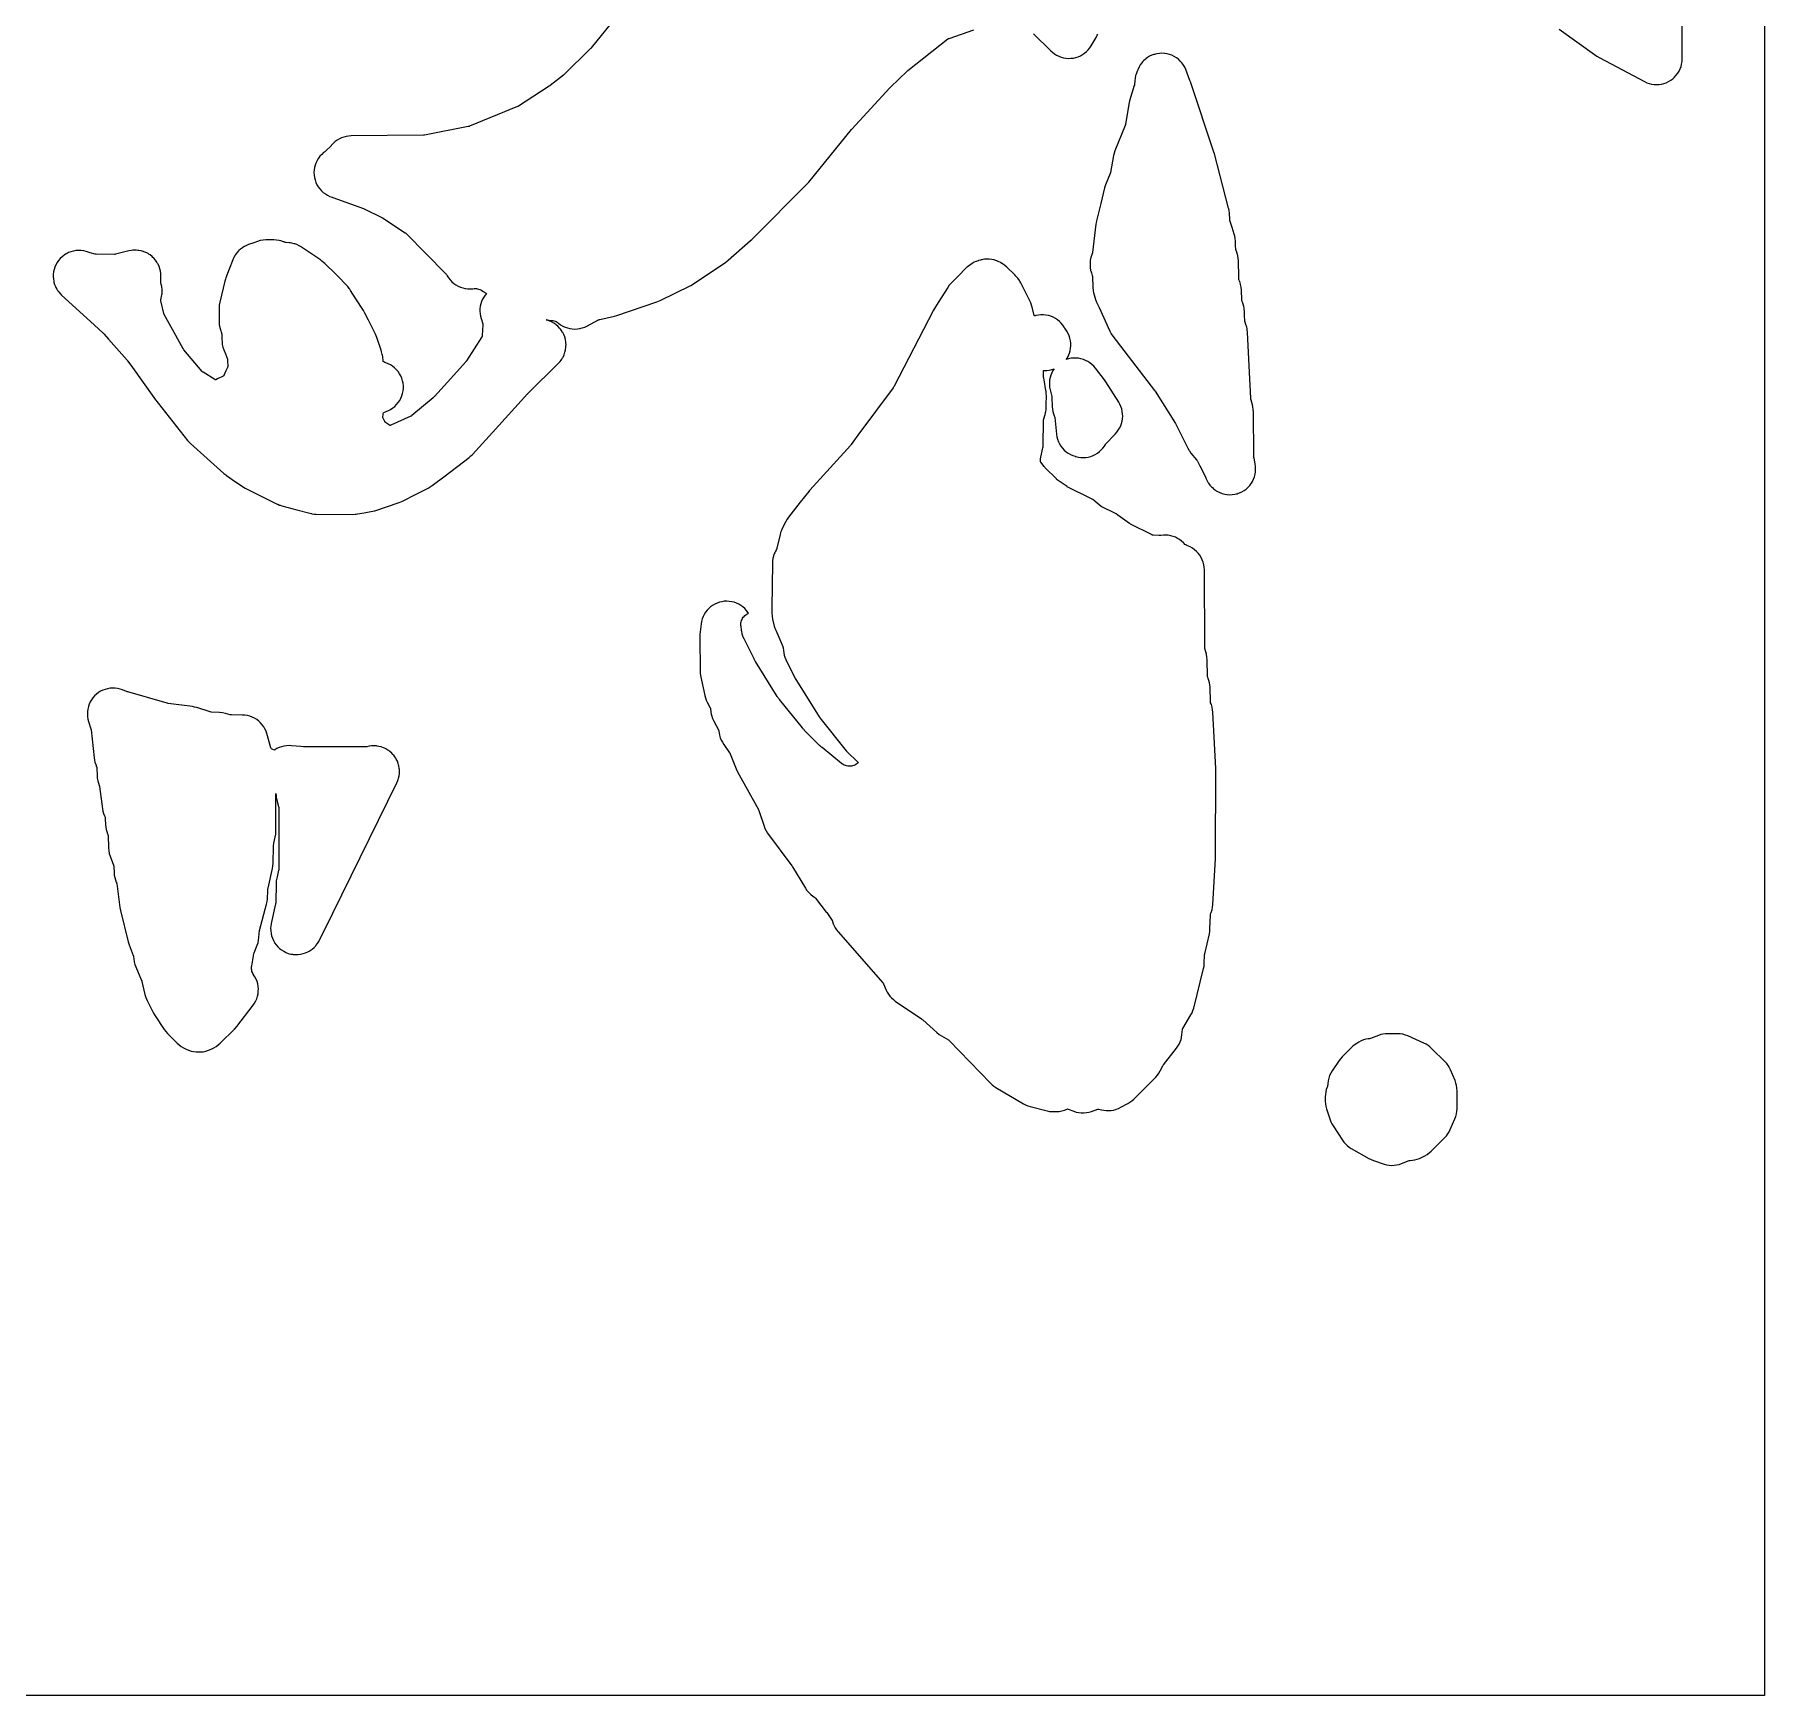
# Model space of a CAD drawing. Header units: millimetres. Extents: x 0 to 300, y 0 to 300.
# Drawn here: x 131.4 to 299.9, y 0 to 161.9 of the extents above; entities that cross this region are included whole.
import ezdxf

# ---------------------------------------------------------------- set-up
doc = ezdxf.new("R2010")
doc.units = ezdxf.units.MM
doc.layers.add('CUT', color=7, linetype='CONTINUOUS')

msp = doc.modelspace()

# ---------------------------------------------------------------- linework, layer by layer
at = {"layer": 'CUT'}
for points in [[(0.0614, 300), (299.8528, 300), (299.9113, 299.9971), (299.9141, 299.9386), (299.9141, 0.0614), (299.9113, 0.0029), (299.8528, 0), (299.8528, 0), (0.0614, 0), (0.0501, 0.0006), (0.0029, 0.0029), (0.0006, 0.0501), (0, 0.0614), (0, 299.9386), (0.0006, 299.9499), (0.0029, 299.9971), (0.0501, 299.9994)], [(234.377, 138.5457), (234.4214, 138.4248), (234.4275, 138.3832), (234.4289, 138.3628), (234.4771, 137.2105), (234.4966, 136.9864), (234.5149, 136.8839), (234.5362, 136.765), (234.5955, 136.548), (234.7432, 136.0898), (234.8459, 135.8241), (235.0796, 135.3089), (236.1304, 132.9927), (236.2412, 132.7814), (236.2627, 132.7404), (236.4229, 132.5047), (240.4755, 127.2174), (240.4915, 127.1955), (240.4916, 127.1955), (240.5071, 127.1743), (240.5368, 127.1298), (242.5353, 123.9888), (242.5692, 123.9322), (242.6, 123.8738), (243.5647, 121.921), (243.7265, 121.5935), (243.8681, 121.3441), (243.8861, 121.3195), (244.0372, 121.1126), (244.5903, 120.4402), (244.5947, 120.4346), (244.6038, 120.4228), (244.6536, 120.3465), (244.6545, 120.3447), (244.664, 120.3271), (244.8906, 119.8775), (245.4783, 118.7112), (245.4921, 118.6823), (245.501, 118.6637), (245.5321, 118.5904), (245.533, 118.5907), (245.6228, 118.3946), (245.7272, 118.2156), (245.7466, 118.1825), (245.7528, 118.1739), (245.8906, 117.9835), (246.0534, 117.7995), (246.1215, 117.7364), (246.2335, 117.6325), (246.4291, 117.4839), (246.5012, 117.4396), (246.6384, 117.3553), (246.8593, 117.2478), (247.0896, 117.1625), (247.3273, 117.1002), (247.5429, 117.0658), (247.5698, 117.0615), (247.815, 117.0468), (248.0605, 117.0563), (248.3039, 117.0898), (248.4311, 117.1203), (248.5427, 117.147), (248.6449, 117.1824), (248.7749, 117.2274), (248.998, 117.3302), (249.2099, 117.4544), (249.4086, 117.5988), (249.5154, 117.6937), (249.5922, 117.762), (249.7119, 117.8916), (249.7589, 117.9424), (249.9071, 118.1383), (249.9364, 118.1863), (250.0354, 118.3479), (250.1424, 118.5689), (250.2273, 118.7995), (250.2891, 119.0372), (250.3273, 119.2799), (250.3306, 119.338), (250.3415, 119.5251), (250.3315, 119.7705), (250.322, 119.839), (250.2975, 120.0138), (250.1806, 120.6287), (250.1692, 120.6883), (250.1692, 120.6888), (250.1663, 120.7059), (250.1591, 120.7796), (250.1585, 120.7975), (250.1229, 125.1609), (250.114, 125.3333), (250.1117, 125.3773), (250.0818, 125.5919), (250.0676, 125.6541), (250.0335, 125.8032), (249.9029, 126.2783), (249.8909, 126.322), (249.8902, 126.3246), (249.8857, 126.343), (249.878, 126.3911), (249.8715, 126.4318), (249.8703, 126.4471), (249.8698, 126.4534), (249.7129, 129.6107), (249.5503, 132.8836), (249.5249, 133.1358), (249.4996, 133.2593), (249.4741, 133.3841), (249.3984, 133.6261), (249.3071, 133.873), (249.3004, 133.8929), (249.2975, 133.9043), (249.2897, 133.9349), (249.2836, 133.9777), (249.2823, 133.9987), (249.2629, 134.5307), (249.2474, 134.956), (249.2355, 135.1026), (249.2293, 135.1791), (249.2148, 135.2629), (249.1912, 135.3996), (249.1336, 135.6159), (249.0935, 135.726), (249.0569, 135.8262), (249.0339, 135.8816), (249.0134, 135.9307), (249.0068, 135.9475), (248.9957, 135.9829), (248.9912, 136.0194), (248.9909, 136.0252), (248.9903, 136.0375), (248.9599, 136.9877), (248.9349, 137.2696), (248.8792, 137.5418), (248.8782, 137.5468), (248.8751, 137.5563), (248.7905, 137.8159), (248.7708, 137.8664), (248.7219, 137.9918), (248.716, 138.008), (248.706, 138.0423), (248.7039, 138.0611), (248.7021, 138.0774), (248.7013, 138.0949), (248.6982, 138.2281), (248.6602, 139.868), (248.6435, 140.1036), (248.6051, 140.3344), (248.6048, 140.3366), (248.5441, 140.565), (248.4623, 140.7865), (248.4483, 140.8194), (248.4331, 140.8553), (248.4266, 140.8716), (248.4154, 140.9061), (248.4106, 140.9417), (248.4093, 140.9594), (248.3911, 141.3441), (248.3686, 141.8201), (248.3563, 141.9567), (248.3494, 142.0329), (248.3121, 142.2434), (248.257, 142.4498), (248.0552, 143.0935), (247.841, 143.7769), (247.8398, 143.781), (247.8395, 143.7821), (247.8281, 143.8319), (247.8251, 143.854), (247.8246, 143.8573), (247.8227, 143.8816), (247.7906, 144.4846), (247.7903, 144.4912), (247.7902, 144.4917), (247.7638, 144.7448), (247.728, 144.916), (247.7116, 144.9944), (246.321, 150.2808), (246.2749, 150.4355), (243.9826, 157.3118), (243.9418, 157.4251), (243.5298, 158.4877), (243.4282, 158.7153), (243.3044, 158.9316), (243.2398, 159.0223), (243.1598, 159.1345), (242.9956, 159.3221), (242.8136, 159.4923), (242.6156, 159.6436), (242.4035, 159.7744), (242.1794, 159.8835), (241.9455, 159.9697), (241.7043, 160.0322), (241.4889, 160.0655), (241.458, 160.0703), (241.2091, 160.0838), (240.9602, 160.0724), (240.7136, 160.0362), (240.5943, 160.0064), (240.4718, 159.9757), (240.4043, 159.9515), (240.4042, 159.9515), (240.2373, 159.8915), (240.0123, 159.7842), (239.7991, 159.6552), (239.6676, 159.5564), (239.5998, 159.5055), (239.4164, 159.3367), (239.3227, 159.2314), (239.2507, 159.1506), (239.1044, 158.9488), (238.989, 158.7509), (238.9789, 158.7335), (238.8755, 158.5068), (238.8245, 158.3783), (238.8035, 158.3348), (238.8056, 158.3337), (238.7225, 158.1482), (238.6893, 158.0467), (238.6412, 157.8998), (238.5863, 157.6442), (238.5609, 157.4086), (238.5583, 157.3843), (238.5391, 157.0336), (238.5387, 157.0282), (238.5339, 156.9922), (238.5319, 156.9779), (238.5263, 156.953), (238.5196, 156.9296), (238.0548, 155.4485), (237.9736, 155.1078), (237.7439, 153.7191), (237.6506, 153.1553), (237.6466, 153.1343), (237.623, 153.0494), (237.6198, 153.0408), (237.6157, 153.0294), (236.6317, 150.5538), (236.5547, 150.3294), (236.553, 150.3225), (236.4992, 150.0988), (236.1877, 148.4653), (236.1838, 148.4471), (236.1623, 148.3731), (236.1571, 148.359), (236.1559, 148.3556), (235.7264, 147.267), (235.6262, 146.9545), (235.2433, 145.4195), (234.8226, 143.7332), (234.7919, 143.5651), (234.765, 143.4175), (234.4428, 140.6528), (234.4401, 140.6336), (234.4316, 140.5945), (234.4221, 140.565), (234.4193, 140.5564), (234.4192, 140.556), (234.4121, 140.5385), (234.4095, 140.5324), (234.4068, 140.5264), (234.3156, 140.2816), (234.2504, 140.0286), (234.2306, 139.8955), (234.2119, 139.7701), (234.2027, 139.5567), (234.2006, 139.5091), (234.2013, 139.4358), (234.2079, 139.3287), (234.2175, 139.1738), (234.2587, 138.9288), (234.2611, 138.9149), (234.272, 138.8756), (234.3315, 138.662), (234.3775, 138.5459)], [(200.1921, 104.5519), (200.2151, 104.6694), (200.2498, 104.784), (200.2957, 104.8946), (200.3524, 105.0001), (200.4193, 105.0994), (200.4958, 105.1915), (200.5811, 105.2755), (200.6743, 105.3507), (200.7746, 105.4161), (200.8809, 105.4713), (200.92, 105.4868), (200.8652, 105.576), (200.7191, 105.7692), (200.5549, 105.9474), (200.3742, 106.1088), (200.1787, 106.252), (199.9703, 106.3756), (199.751, 106.4784), (199.5227, 106.5596), (199.2876, 106.6182), (199.0479, 106.6538), (198.806, 106.666), (198.5639, 106.6548), (198.3241, 106.6202), (198.0888, 106.5625), (197.8602, 106.4823), (197.6404, 106.3804), (197.4315, 106.2577), (197.2354, 106.1153), (197.0541, 105.9546), (196.8892, 105.7772), (196.7422, 105.5846), (196.6145, 105.3786), (196.5074, 105.1613), (196.4219, 104.9346), (196.3586, 104.7007), (196.3183, 104.4618), (196.193, 103.4102), (196.1756, 103.0925), (196.2035, 99.9094), (196.2184, 99.6584), (196.2583, 99.4101), (196.6733, 97.4634), (196.7299, 97.2464), (196.8057, 97.0353), (196.9, 96.8319), (197.186, 96.2815), (197.1934, 96.2665), (197.2072, 96.2331), (197.2146, 96.1982), (197.2171, 96.1814), (197.2542, 95.8796), (197.291, 95.6608), (197.347, 95.4461), (197.4219, 95.2373), (197.515, 95.0359), (198.0176, 94.0643), (198.02, 94.0593), (198.0388, 94.0141), (198.0451, 93.9855), (198.0489, 93.9612), (198.0646, 93.8382), (198.1078, 93.5963), (198.1746, 93.3598), (198.2642, 93.131), (198.3759, 92.9122), (198.5085, 92.7053), (199.0844, 91.8975), (199.0969, 91.8788), (199.1434, 91.7934), (199.1524, 91.7728), (199.7309, 90.3224), (199.8598, 90.0488), (201.8849, 86.3475), (201.8874, 86.3426), (201.9214, 86.266), (201.928, 86.2481), (202.4371, 84.7461), (202.5318, 84.5075), (202.6505, 84.28), (202.7919, 84.0658), (205.1397, 80.8787), (205.1711, 80.8339), (205.2004, 80.7878), (206.4651, 78.6932), (206.6162, 78.4709), (206.7903, 78.2661), (206.9854, 78.0812), (207.1992, 77.9183), (207.3506, 77.8153), (207.3664, 77.804), (207.3985, 77.7769), (207.4275, 77.7467), (207.4399, 77.7317), (208.502, 76.3692), (208.5255, 76.3379), (208.5481, 76.3059), (209.0621, 75.5488), (209.0731, 75.5316), (209.0937, 75.4928), (209.11, 75.4519), (209.1159, 75.4324), (209.1162, 75.4315), (209.1859, 75.2174), (209.2746, 75.0103), (209.3816, 74.8121), (209.506, 74.6243), (209.6468, 74.4485), (214.0098, 69.4768), (214.0222, 69.4619), (214.0464, 69.4279), (214.0669, 69.3915), (214.0751, 69.3739), (214.3411, 68.7621), (214.4446, 68.5517), (214.5673, 68.3519), (214.7082, 68.1645), (214.8661, 67.9912), (215.0395, 67.8333), (215.2269, 67.6925), (217.7833, 65.9521), (217.8502, 65.9031), (217.9136, 65.8495), (219.275, 64.6139), (219.4917, 64.4382), (219.7266, 64.2878), (220.3967, 63.9097), (220.4122, 63.9004), (220.4441, 63.8781), (220.4738, 63.8528), (220.4866, 63.8401), (224.4943, 59.6913), (224.657, 59.5373), (224.8328, 59.3985), (225.0203, 59.276), (227.7132, 57.6843), (227.9202, 57.5747), (228.1365, 57.485), (228.3603, 57.4159), (230.0264, 56.9857), (230.2573, 56.9376), (230.4917, 56.9114), (230.7276, 56.9075), (230.94, 56.9139), (231.2014, 56.9357), (231.4592, 56.9847), (231.7104, 57.0605), (231.9647, 57.152), (231.9824, 57.1579), (232.0212, 57.1676), (232.0598, 57.1573), (232.0775, 57.1512), (232.6257, 56.945), (232.8624, 56.8691), (233.1055, 56.8172), (233.3525, 56.7896), (233.6011, 56.7867), (233.8487, 56.8085), (234.0929, 56.8547), (234.3313, 56.925), (234.9618, 57.1456), (234.9793, 57.1512), (235.0177, 57.1605), (235.0566, 57.1543), (235.0745, 57.15), (235.3224, 57.085), (235.5503, 57.0363), (235.7817, 57.0091), (236.0147, 57.0036), (236.2472, 57.0198), (236.4772, 57.0576), (236.7027, 57.1166), (236.7577, 57.1338), (236.9908, 57.2195), (237.2143, 57.328), (237.8857, 57.696), (238.0896, 57.8209), (238.2807, 57.9646), (238.4572, 58.126), (240.6, 60.2825), (240.7679, 60.4693), (240.9162, 60.6721), (241.0434, 60.8887), (241.2917, 61.365), (241.3002, 61.3804), (241.3413, 61.4439), (241.3519, 61.458), (242.6315, 63.0828), (242.7705, 63.2779), (242.8902, 63.4854), (242.9895, 63.7035), (243.0675, 63.93), (243.1235, 64.1629), (243.1569, 64.4002), (243.2038, 64.9095), (243.2057, 64.9261), (243.2121, 64.9613), (243.2277, 64.9938), (243.2357, 65.0079), (244.0266, 66.3363), (244.1409, 66.5515), (244.2338, 66.7769), (244.3042, 67.0102), (245.2621, 70.851), (245.3105, 71.0966), (245.334, 71.3459), (245.3711, 72.1886), (245.3723, 72.2056), (245.3821, 72.2781), (245.3855, 72.2948), (245.8293, 74.2402), (245.8719, 74.4805), (245.8909, 74.7238), (245.9301, 76.0762), (245.9303, 76.0817), (245.9357, 76.13), (245.944, 76.1578), (245.9524, 76.1808), (246.0097, 76.3259), (246.094, 76.5773), (246.1511, 76.8362), (246.1804, 77.0997), (246.4379, 81.5402), (246.4421, 81.6822), (246.4516, 90.236), (246.4485, 90.3623), (246.1774, 95.8399), (246.152, 96.0927), (246.101, 96.3416), (246.0251, 96.584), (245.9546, 96.7745), (245.948, 96.794), (245.9372, 96.8371), (245.9313, 96.881), (245.9302, 96.9016), (245.8961, 98.2849), (245.8811, 98.5043), (245.8468, 98.7215), (245.7935, 98.9348), (245.7217, 99.1427), (245.6781, 99.2531), (245.6762, 99.2583), (245.662, 99.3052), (245.6586, 99.3343), (245.6574, 99.3589), (245.6156, 100.9423), (245.5927, 101.22), (245.5391, 101.4935), (245.3979, 102.0478), (245.3929, 102.0702), (245.3803, 102.1687), (245.3795, 102.1917), (245.3457, 109.7264), (245.332, 109.9769), (245.2933, 110.2247), (245.2299, 110.4673), (245.1426, 110.7025), (245.0321, 110.9276), (244.8996, 111.1406), (244.7464, 111.3392), (244.5741, 111.5215), (244.3845, 111.6856), (244.1793, 111.8299), (243.9607, 111.9528), (243.8039, 112.0214), (243.8043, 112.0223), (243.642, 112.093), (243.5454, 112.1467), (243.4545, 112.2096), (243.3702, 112.2811), (243.298, 112.3556), (243.1231, 112.5193), (242.9334, 112.6655), (242.7305, 112.7929), (242.5164, 112.9003), (242.293, 112.9867), (242.0623, 113.0514), (241.8266, 113.0936), (241.5878, 113.1132), (241.3483, 113.1097), (241.1102, 113.0834), (241.0114, 113.0676), (240.9692, 113.0654), (240.9497, 113.0658), (240.3664, 113.0957), (240.347, 113.0972), (240.3058, 113.1036), (240.2668, 113.1184), (240.2492, 113.1267), (238.14, 114.1881), (238.1357, 114.1904), (238.0718, 114.2287), (238.0578, 114.2383), (236.9078, 115.0605), (236.7361, 115.1729), (236.5557, 115.2709), (235.4208, 115.8283), (235.4013, 115.8385), (235.3215, 115.8901), (235.3042, 115.9036), (234.7017, 116.4016), (234.4686, 116.5726), (234.2173, 116.7155), (232.0469, 117.7891), (232.0425, 117.7913), (231.9778, 117.8295), (231.9636, 117.8391), (231.0147, 118.5095), (231.0102, 118.5128), (230.9452, 118.5674), (230.9313, 118.5808), (229.8109, 119.7144), (229.7669, 119.7613), (229.7255, 119.8106), (229.4117, 120.2055), (229.3774, 120.2531), (229.3744, 120.3118), (229.3742, 120.3673), (229.374, 120.4194), (229.3745, 120.4406), (229.3757, 120.4525), (229.3835, 120.5279), (229.3849, 120.535), (229.3874, 120.5487), (229.5189, 121.1667), (229.5838, 121.4713), (229.6085, 121.6234), (229.6228, 121.7117), (229.6383, 121.9547), (229.6714, 124.1785), (229.6736, 124.3303), (229.6743, 124.3491), (229.675, 124.3553), (229.6786, 124.3878), (229.6862, 124.4246), (229.6865, 124.4258), (229.6916, 124.4439), (229.8205, 124.8615), (229.8677, 125.0451), (229.8798, 125.092), (229.8833, 125.1142), (229.9169, 125.3271), (229.9314, 125.5647), (229.9346, 125.7988), (229.9472, 126.7246), (229.9432, 126.8423), (229.9391, 126.9632), (229.9216, 127.0974), (229.9082, 127.1999), (229.7224, 128.2362), (229.6865, 128.4362), (229.6857, 128.4414), (229.6817, 128.4803), (229.6777, 128.5181), (229.677, 128.5342), (229.6769, 128.5363), (229.6754, 128.6099), (229.6754, 128.6114), (229.6752, 128.6196), (229.6748, 128.6383), (229.6653, 129.1029), (229.667, 129.1614), (229.7461, 129.1586), (229.9917, 129.1619), (230.2357, 129.1893), (230.4759, 129.2406), (230.6931, 129.3097), (230.5901, 129.1552), (230.4755, 128.9404), (230.3823, 128.7154), (230.3115, 128.4824), (230.2636, 128.2437), (230.2392, 128.0014), (230.2385, 127.7579), (230.2614, 127.5155), (230.3079, 127.2765), (230.4666, 126.6294), (230.4707, 126.6106), (230.4822, 126.5285), (230.4834, 126.5093), (230.5154, 125.6243), (230.5343, 125.3947), (230.5743, 125.1677), (230.635, 124.9455), (230.716, 124.7297), (230.7348, 124.6859), (230.7417, 124.6686), (230.7538, 124.6302), (230.762, 124.5908), (230.7645, 124.5722), (230.9389, 122.9357), (230.9774, 122.6907), (231.0399, 122.4508), (231.1259, 122.2182), (231.2346, 121.9953), (231.3647, 121.7843), (231.5152, 121.5872), (231.6844, 121.4059), (231.8708, 121.2424), (232.0724, 121.098), (232.2873, 120.9744), (232.5135, 120.8727), (232.7485, 120.7939), (232.7672, 120.7886), (232.8217, 120.7698), (233.0591, 120.713), (233.301, 120.6796), (233.5451, 120.67), (233.7888, 120.6842), (234.0301, 120.7222), (234.2664, 120.7835), (234.4957, 120.8675), (234.7157, 120.9736), (234.9243, 121.1006), (235.1194, 121.2473), (235.2994, 121.4124), (235.4624, 121.5942), (235.6068, 121.7911), (235.6992, 121.9468), (235.7173, 121.9745), (235.7407, 122.004), (235.752, 122.0164), (236.6297, 122.9327), (236.649, 122.9519), (236.8124, 123.1305), (236.9578, 123.324), (237.0838, 123.5308), (237.1892, 123.7487), (237.273, 123.9758), (237.3345, 124.2099), (237.373, 124.4489), (237.3882, 124.6905), (237.38, 124.9324), (237.3485, 125.1724), (237.2938, 125.4083), (237.2167, 125.6377), (237.1177, 125.8586), (236.9977, 126.0689), (235.7359, 128.0521), (235.6108, 128.2309), (234.72, 129.3931), (234.5627, 129.5789), (234.388, 129.7486), (234.1976, 129.9004), (233.9934, 130.033), (233.7772, 130.145), (233.5512, 130.2356), (233.3174, 130.3037), (233.0781, 130.3487), (232.8355, 130.3703), (232.5921, 130.3681), (232.3499, 130.3423), (232.1115, 130.293), (231.8799, 130.2211), (231.9978, 130.4033), (232.1104, 130.6215), (232.201, 130.8498), (232.2688, 131.0858), (232.3131, 131.3274), (232.3335, 131.5721), (232.3297, 131.8177), (232.3019, 132.0617), (232.2503, 132.3018), (232.1754, 132.5357), (232.0779, 132.7611), (231.9587, 132.9758), (231.8191, 133.1778), (231.746, 133.2732), (231.7042, 133.331), (231.6916, 133.3496), (231.6785, 133.3714), (231.5428, 133.5747), (231.3878, 133.7637), (231.2151, 133.9367), (231.0264, 134.092), (230.8233, 134.2282), (230.608, 134.3438), (230.3824, 134.4379), (230.1487, 134.5095), (229.9091, 134.5579), (229.6659, 134.5827), (229.4214, 134.5837), (229.1781, 134.5607), (228.9381, 134.5141), (228.8562, 134.4897), (228.7835, 134.472), (228.7653, 134.5287), (228.5871, 135.198), (228.5036, 135.5114), (228.4228, 135.7613), (228.3428, 135.9414), (228.3162, 136.0013), (228.075, 136.4756), (227.4484, 137.7079), (227.359, 137.863), (227.3174, 137.9352), (227.1633, 138.1476), (226.9877, 138.3425), (226.8608, 138.4695), (226.1099, 139.2203), (225.9088, 139.4003), (225.9028, 139.4057), (225.8788, 139.4227), (225.6763, 139.5668), (225.4962, 139.6669), (225.4334, 139.7019), (225.3073, 139.763), (225.1258, 139.8406), (225.0874, 139.857), (224.8597, 139.9295), (224.8069, 139.9409), (224.626, 139.9799), (224.3886, 140.0078), (224.2926, 140.0098), (224.1496, 140.0129), (224.0196, 140.0032), (223.9112, 139.9951), (223.7507, 139.9675), (223.6756, 139.9546), (223.6064, 139.9393), (223.5325, 139.9229), (223.3223, 139.8667), (223.2886, 139.8545), (223.1178, 139.7924), (223.0691, 139.7697), (222.9206, 139.7007), (222.7321, 139.5921), (222.491, 139.4388), (222.2572, 139.2707), (222.2064, 139.2244), (222.0444, 139.0767), (221.4386, 138.4572), (220.6592, 137.6602), (220.5709, 137.5599), (220.4862, 137.4636), (220.3347, 137.2501), (219.4028, 135.7789), (219.0445, 135.2133), (218.9355, 135.0231), (215.0809, 127.5631), (215.0801, 127.5618), (215.0783, 127.5584), (215.0366, 127.4909), (215.0259, 127.4757), (211.5911, 122.8446), (211.591, 122.8445), (210.9251, 121.9466), (210.9222, 121.9429), (210.8885, 121.8997), (210.8497, 121.8547), (206.904, 117.493), (206.8777, 117.4617), (206.7931, 117.3615), (205.9618, 116.3047), (204.8266, 114.8616), (204.6849, 114.6621), (204.5634, 114.4497), (204.2102, 113.7556), (204.1673, 113.6618), (204.1247, 113.569), (204.0548, 113.376), (204.001, 113.1779), (203.695, 111.8367), (203.6934, 111.8301), (203.6909, 111.8204), (203.6802, 111.787), (203.669, 111.7599), (203.6667, 111.7545), (203.6594, 111.7397), (203.6127, 111.65), (203.5311, 111.4933), (203.4826, 111.3882), (203.4322, 111.2792), (203.3686, 111.0985), (203.3539, 111.0567), (203.2969, 110.8278), (203.2618, 110.5945), (203.2488, 110.359), (203.2141, 106.0275), (203.21, 105.518), (203.2258, 105.2169), (203.2777, 104.9198), (203.4387, 104.2425), (203.4973, 104.0358), (203.5735, 103.8349), (204.2595, 102.2361), (204.2668, 102.2177), (204.2791, 102.1787), (204.2875, 102.1386), (204.2901, 102.119), (204.3191, 101.8451), (204.3522, 101.626), (204.4046, 101.4107), (204.4758, 101.2008), (204.5654, 100.9981), (205.4875, 99.1381), (205.6047, 98.9278), (207.8122, 95.3803), (207.9894, 95.1309), (210.3104, 92.2553), (210.4878, 92.058), (211.616, 90.9295), (211.5768, 90.89), (211.4862, 90.8151), (211.3888, 90.7495), (211.2855, 90.6936), (211.1772, 90.6482), (211.0649, 90.6135), (210.9498, 90.59), (210.833, 90.5778), (210.7155, 90.5772), (210.5985, 90.588), (210.4832, 90.6102), (210.3706, 90.6436), (210.2617, 90.6878), (210.1577, 90.7425), (210.0596, 90.8071), (210.0339, 90.8258), (209.9873, 90.8616), (208.0874, 92.3977), (208.0631, 92.4179), (208.0128, 92.4608), (207.989, 92.4817), (207.9489, 92.5177), (207.9256, 92.5392), (207.8777, 92.5847), (207.855, 92.6068), (206.3871, 94.0751), (206.3649, 94.0979), (206.3193, 94.1461), (206.2977, 94.1695), (206.2614, 94.2098), (206.2405, 94.2338), (206.1975, 94.2843), (206.1771, 94.3088), (203.9364, 97.0849), (203.9137, 97.1138), (203.8675, 97.1748), (203.8458, 97.2044), (203.8096, 97.2554), (203.7888, 97.2856), (203.7464, 97.3493), (203.7265, 97.3802), (201.6017, 100.7949), (201.5867, 100.8196), (201.5562, 100.8715), (201.5418, 100.8965), (201.5179, 100.9395), (201.5041, 100.9649), (201.4761, 101.0182), (201.4629, 101.0439), (200.4913, 103.0036), (200.4797, 103.0276), (200.4562, 103.0778), (200.4452, 103.102), (200.4381, 103.118), (200.4177, 103.1672), (200.3794, 103.2656), (200.3452, 103.3663), (200.3171, 103.4629), (200.2919, 103.5663), (200.2715, 103.67), (200.2624, 103.7224), (200.2598, 103.7397), (200.2561, 103.7661), (200.2491, 103.821), (200.246, 103.8474), (200.235, 103.9509), (200.2051, 104.1413), (200.1942, 104.1939), (200.1816, 104.3129), (200.1809, 104.4327)], [(137.3209, 90.745), (137.4055, 90.5347), (137.4074, 90.5296), (137.4219, 90.4827), (137.4254, 90.4536), (137.4268, 90.4289), (137.4519, 89.6419), (137.4709, 89.4042), (137.5124, 89.1694), (137.5762, 88.9395), (137.6615, 88.7169), (137.6662, 88.7061), (137.68, 88.6666), (137.6896, 88.626), (137.6926, 88.6068), (137.976, 86.4267), (138.0172, 86.1958), (138.0797, 85.9697), (138.1632, 85.7505), (138.2292, 85.5991), (138.2357, 85.5831), (138.2474, 85.5477), (138.2523, 85.5112), (138.2534, 85.4937), (138.2798, 84.8653), (138.2991, 84.6425), (138.3383, 84.4224), (138.397, 84.2066), (138.4747, 83.9969), (138.5057, 83.9234), (138.5121, 83.9073), (138.5234, 83.8717), (138.5279, 83.835), (138.5289, 83.8175), (138.5645, 82.6222), (138.5877, 82.3493), (138.6405, 82.0806), (138.7224, 81.8193), (139.0539, 80.935), (139.0603, 80.9165), (139.0709, 80.8756), (139.0772, 80.8338), (139.0786, 80.8142), (139.1064, 80.1927), (139.128, 79.9582), (139.1716, 79.7267), (139.2368, 79.5004), (139.3229, 79.2811), (139.3289, 79.2679), (139.336, 79.251), (139.3486, 79.2135), (139.3574, 79.1749), (139.3602, 79.1567), (139.6648, 76.7936), (139.7186, 76.5081), (140.4763, 73.4702), (140.5758, 73.1595), (140.9822, 72.127), (140.9882, 72.1106), (140.9987, 72.0744), (141.0058, 72.0373), (141.0079, 72.02), (141.0325, 71.7624), (141.0705, 71.5064), (141.1348, 71.2557), (141.2246, 71.013), (141.7922, 69.6932), (141.7986, 69.6774), (141.8214, 69.6077), (141.8256, 69.5912), (142.1183, 68.3156), (142.2019, 68.0304), (142.3187, 67.7571), (142.9372, 66.5196), (143.1006, 66.2397), (144.0025, 64.902), (144.1452, 64.7106), (144.3056, 64.5337), (145.2401, 63.5971), (145.4335, 63.4225), (145.6439, 63.269), (145.8692, 63.1383), (146.1412, 62.9988), (146.3716, 62.895), (146.6113, 62.815), (146.8578, 62.7597), (147.1087, 62.7294), (147.3613, 62.7247), (147.5147, 62.7296), (147.7861, 62.7531), (148.0534, 62.8059), (148.3133, 62.8876), (148.5628, 62.9971), (148.8226, 63.1283), (149.0457, 63.2559), (149.2545, 63.4057), (149.4469, 63.5761), (150.8467, 64.9511), (151.0827, 65.2185), (152.6549, 67.28), (152.7932, 67.4809), (152.9113, 67.6944), (153.008, 67.9184), (153.0824, 68.1508), (153.1338, 68.3893), (153.1617, 68.6317), (153.1658, 68.8756), (153.1462, 69.1188), (153.1029, 69.3589), (153.0364, 69.5936), (152.9474, 69.8208), (152.8367, 70.0382), (152.7053, 70.2437), (152.6793, 70.2802), (152.6243, 70.3765), (152.5789, 70.4776), (152.5435, 70.5827), (152.5186, 70.6908), (152.5044, 70.8008), (152.501, 70.9116), (152.5088, 71.0278), (152.511, 71.047), (152.5196, 71.1075), (152.682, 72.0849), (152.6943, 72.1486), (152.6987, 72.1686), (152.7331, 72.2935), (152.7395, 72.313), (152.7615, 72.3739), (153.0551, 73.1261), (153.1366, 73.3718), (153.1923, 73.6247), (153.2216, 73.882), (153.2456, 74.2737), (153.2508, 74.3342), (153.2529, 74.3533), (153.272, 74.473), (153.276, 74.4918), (153.2898, 74.5508), (153.9657, 77.1388), (154.0187, 77.3962), (154.0443, 77.6578), (154.0791, 78.4283), (154.0827, 78.4828), (154.0843, 78.5), (154.0987, 78.6081), (154.1017, 78.6252), (154.1124, 78.6787), (154.544, 80.6105), (154.5863, 80.8577), (154.6037, 81.1079), (154.6356, 82.7837), (154.6386, 82.8499), (154.6401, 82.8708), (154.6567, 83.0022), (154.6604, 83.0228), (154.6738, 83.0877), (154.8131, 83.6796), (154.8631, 83.9656), (154.8796, 84.2555), (154.875, 87.8885), (154.876, 87.9098), (154.8782, 87.8886), (154.8871, 87.722), (154.909, 87.5269), (154.9197, 87.4319), (154.9858, 87.1476), (155.1332, 86.6483), (155.1381, 86.63), (155.1455, 86.5917), (155.1493, 86.5529), (155.1493, 86.5519), (155.1497, 86.534), (155.1573, 80.5758), (155.1567, 80.5527), (155.1457, 80.4579), (155.1441, 80.4501), (155.1411, 80.4353), (154.9926, 79.8041), (154.9633, 79.6798), (154.9164, 79.4191), (154.8973, 79.1548), (154.8616, 77.2835), (154.861, 77.2683), (154.8608, 77.2635), (154.8509, 77.1816), (154.849, 77.1716), (154.8471, 77.162), (154.4224, 75.2609), (154.404, 75.154), (154.3806, 75.0188), (154.3629, 74.7738), (154.3675, 74.5963), (154.3693, 74.5282), (154.3997, 74.2844), (154.454, 74.0448), (154.5314, 73.8117), (154.6314, 73.5873), (154.7336, 73.4078), (154.753, 73.3738), (154.8949, 73.1733), (155.0558, 72.9876), (155.2341, 72.8187), (155.4282, 72.668), (155.6361, 72.5372), (155.8001, 72.4552), (155.8559, 72.4273), (155.8582, 72.4265), (156.0853, 72.3396), (156.3223, 72.2748), (156.4865, 72.2469), (156.5645, 72.2336), (156.8096, 72.2164), (157.0085, 72.222), (157.0551, 72.2233), (157.2988, 72.2543), (157.5383, 72.309), (157.7713, 72.387), (157.9955, 72.4875), (158.1082, 72.5519), (158.2087, 72.6094), (158.409, 72.7518), (158.4462, 72.7842), (158.5943, 72.9131), (158.7273, 73.0541), (158.7628, 73.0918), (158.9131, 73.2861), (158.9911, 73.4108), (158.9912, 73.4108), (159.0435, 73.4943), (159.0622, 73.5278), (159.0848, 73.568), (159.1333, 73.6605), (159.147, 73.6864), (160.406, 76.2471), (166.6593, 88.9647), (166.7549, 89.1852), (166.789, 89.2907), (166.8288, 89.4139), (166.8805, 89.6485), (166.906, 89.8593), (166.9093, 89.8871), (166.9094, 89.892), (166.9152, 90.1273), (166.9064, 90.2491), (166.8979, 90.367), (166.8577, 90.6039), (166.8291, 90.7098), (166.795, 90.8359), (166.7927, 90.8418), (166.7102, 91.0608), (166.6043, 91.2765), (166.5574, 91.3524), (166.4782, 91.481), (166.3511, 91.6486), (166.333, 91.6725), (166.2764, 91.7338), (166.17, 91.8491), (165.9909, 92.0093), (165.9111, 92.0679), (165.7972, 92.1515), (165.5908, 92.2745), (165.4552, 92.3386), (165.3735, 92.3772), (165.1814, 92.4462), (165.1474, 92.4584), (165.1279, 92.4634), (164.9145, 92.5176), (164.7534, 92.5424), (164.677, 92.5542), (164.4371, 92.5678), (164.1969, 92.5582), (163.9589, 92.5257), (163.7328, 92.4837), (163.7149, 92.4808), (163.6403, 92.4738), (163.6368, 92.4738), (163.6221, 92.4734), (157.6788, 92.4639), (157.6184, 92.4653), (157.5582, 92.4697), (157.3068, 92.4942), (156.4003, 92.5825), (156.1536, 92.5943), (155.907, 92.5817), (155.6628, 92.5448), (155.4235, 92.484), (155.1913, 92.3999), (154.9686, 92.2933), (154.7574, 92.1652), (154.729, 92.1438), (154.5863, 92.2258), (154.458, 92.2837), (154.413, 92.3067), (154.394, 92.3625), (153.992, 93.7586), (153.9124, 93.9915), (153.8102, 94.2154), (153.6865, 94.4282), (153.5424, 94.6278), (153.3794, 94.8123), (153.1991, 94.9799), (153.0032, 95.1289), (152.7935, 95.2579), (152.5722, 95.3656), (152.3414, 95.4511), (152.1033, 95.5135), (151.8602, 95.5522), (151.6144, 95.5667), (150.5331, 95.5774), (150.5155, 95.578), (150.478, 95.5819), (150.4409, 95.5893), (150.424, 95.5939), (149.9771, 95.7273), (149.679, 95.7967), (149.3748, 95.8292), (148.5736, 95.8653), (148.5683, 95.8656), (148.5171, 95.8722), (148.491, 95.878), (148.468, 95.8846), (147.1618, 96.2961), (146.9498, 96.3528), (146.7336, 96.3907), (144.3858, 96.6967), (144.3812, 96.6974), (144.3108, 96.7117), (144.2949, 96.7159), (140.4428, 97.8175), (140.3869, 97.8349), (140.332, 97.8551), (139.9217, 98.0174), (139.69, 98.0962), (139.4517, 98.1519), (139.2091, 98.1841), (138.9645, 98.1924), (138.7203, 98.1768), (138.4787, 98.1373), (138.2422, 98.0744), (138.013, 97.9887), (137.7932, 97.881), (137.5851, 97.7523), (137.3905, 97.6039), (137.2113, 97.4371), (137.0493, 97.2537), (136.9061, 97.0553), (136.7829, 96.8438), (136.681, 96.6213), (136.6013, 96.3899), (136.5446, 96.1518), (136.5115, 95.9093), (136.5023, 95.6648), (136.517, 95.4205), (136.5555, 95.1788), (136.6175, 94.9421), (136.8421, 94.2284), (136.8473, 94.2104), (136.8638, 94.1315), (136.8662, 94.1129), (137.1545, 91.4124), (137.1894, 91.1852), (137.245, 90.9621)], [(257.1386, 57.684), (257.1795, 57.43), (257.2463, 57.1815), (257.5925, 56.1163), (257.6702, 55.9089), (257.766, 55.7092), (257.8791, 55.5187), (258.7929, 54.1242), (258.9318, 53.9326), (259.0882, 53.7551), (259.2607, 53.5931), (259.4478, 53.4482), (259.6477, 53.3216), (261.3641, 52.345), (261.5847, 52.2336), (261.8152, 52.1444), (262.864, 51.7975), (263.1003, 51.7321), (263.3418, 51.69), (263.5864, 51.6719), (263.8315, 51.6777), (264.0748, 51.7076), (264.3141, 51.7612), (264.547, 51.8379), (265.3035, 52.129), (265.3086, 52.1309), (265.3584, 52.1454), (265.3848, 52.1506), (265.4086, 52.1537), (265.6262, 52.1768), (265.8544, 52.2117), (266.0784, 52.2675), (266.2962, 52.3437), (266.5062, 52.4397), (266.8185, 52.6003), (267.0407, 52.7295), (267.2484, 52.8807), (267.4396, 53.0525), (268.7794, 54.3875), (268.9387, 54.5619), (269.0808, 54.7507), (269.2045, 54.952), (269.3086, 55.164), (269.76, 56.2052), (269.8491, 56.4432), (269.9136, 56.689), (269.9528, 56.9402), (269.9663, 57.194), (269.9702, 58.9501), (269.958, 59.2025), (269.9204, 59.4524), (269.8578, 59.6972), (269.7707, 59.9344), (269.3279, 60.9753), (269.2237, 61.1909), (269.0995, 61.3955), (268.9562, 61.5872), (268.7952, 61.7644), (267.4905, 63.0692), (267.322, 63.2229), (267.1402, 63.3606), (266.9467, 63.4812), (266.743, 63.5837), (265.1741, 64.285), (264.9325, 64.3783), (264.6825, 64.4462), (264.4268, 64.4877), (264.1682, 64.5027), (263.2113, 64.5082), (262.9793, 64.4987), (262.7492, 64.4678), (262.5229, 64.4156), (262.3025, 64.3427), (261.5411, 64.051), (261.5201, 64.0437), (261.4271, 64.0202), (261.4052, 64.0167), (261.3203, 64.0056), (261.0794, 63.9622), (260.8439, 63.8955), (260.6161, 63.8061), (260.3981, 63.6948), (260.1921, 63.5627), (259.9367, 63.3807), (259.767, 63.2485), (259.6093, 63.1022), (258.7575, 62.2405), (258.6042, 62.0705), (258.467, 61.8871), (257.7956, 60.898), (257.6575, 60.6692), (257.5446, 60.4269), (257.4583, 60.174), (257.3994, 59.9133), (257.3687, 59.6478), (257.3585, 59.4819), (257.3567, 59.4615), (257.3492, 59.4182), (257.3371, 59.3759), (257.3299, 59.3568), (257.3081, 59.3038), (257.2262, 59.0717), (257.1675, 58.8328), (257.1326, 58.5892), (257.1218, 58.3434), (257.124, 57.9409)]]:
    msp.add_lwpolyline(points, close=True, dxfattribs=at)
for points in [[(279.9125, 162.439), (283.5797, 159.8044), (283.8659, 159.6268), (288.2243, 157.3126), (288.4461, 157.2085), (288.6769, 157.1265), (288.9147, 157.0676), (289.1571, 157.0322), (289.4019, 157.0207), (289.6465, 157.0332), (289.8888, 157.0696), (290.1263, 157.1295), (290.3569, 157.2124), (290.5782, 157.3174), (290.7881, 157.4436), (290.9847, 157.5898), (291.1661, 157.7545), (291.3305, 157.9362), (291.4763, 158.133), (291.6021, 158.3432), (291.7068, 158.5647), (291.7892, 158.7954), (291.8487, 159.0331), (291.8847, 159.2754), (291.8967, 159.5201), (291.9039, 192.0322)], [(187.9487, 163.535), (185.598, 160.6134), (185.5538, 160.5616), (185.5067, 160.5123), (183.006, 158.0437), (182.9588, 157.9995), (182.9092, 157.9579), (181.6114, 156.929), (181.5646, 156.8938), (181.5161, 156.8608), (178.5267, 154.9362), (178.5119, 154.9272), (178.4458, 154.8928), (178.43, 154.8859), (173.7264, 152.9606), (173.7089, 152.9539), (173.6315, 152.9309), (173.6132, 152.9269), (169.3484, 152.109), (169.3318, 152.1062), (169.2596, 152.0989), (169.2428, 152.0984), (162.1959, 152.0216), (161.9597, 152.0079), (161.7259, 151.9719), (161.4966, 151.9139), (161.2737, 151.8345), (161.0594, 151.7345), (160.8555, 151.6146), (160.6638, 151.4759), (160.4861, 151.3198), (160.3239, 151.1476), (160.274, 151.0892), (160.2569, 151.0717), (159.7166, 150.5433), (159.7032, 150.5308), (159.629, 150.4713), (159.5187, 150.3913), (159.3342, 150.2276), (159.1668, 150.0465), (159.0181, 149.8498), (158.8894, 149.6394), (158.7821, 149.4174), (158.6972, 149.1858), (158.6355, 148.947), (158.5977, 148.7033), (158.584, 148.4571), (158.5947, 148.2107), (158.6296, 147.9666), (158.6884, 147.727), (158.7705, 147.4945), (158.8751, 147.2712), (159.0012, 147.0592), (159.1476, 146.8607), (159.3128, 146.6776), (159.4953, 146.5117), (159.6932, 146.3646), (159.9046, 146.2376), (160.1276, 146.1322), (160.3598, 146.0492), (160.372, 146.0455), (160.4368, 146.0239), (163.4073, 144.9444), (163.4676, 144.9206), (163.5265, 144.8936), (165.1201, 144.1094), (165.1842, 144.0753), (165.2462, 144.0375), (167.4771, 142.5783), (167.4935, 142.567), (167.5603, 142.5124), (167.5747, 142.4985), (171.4407, 138.583), (171.4522, 138.5707), (171.4754, 138.5426), (171.4961, 138.5123), (171.5044, 138.4982), (171.5629, 138.3934), (171.6943, 138.1833), (171.8458, 137.9873), (172.0159, 137.8072), (172.203, 137.6449), (172.4053, 137.5018), (172.6208, 137.3795), (172.8473, 137.2792), (173.0826, 137.2017), (173.3244, 137.1479), (173.5704, 137.1183), (173.8181, 137.1132), (174.0651, 137.1326), (174.1839, 137.1479), (174.2962, 137.1512), (174.4083, 137.1433), (174.5191, 137.1244), (174.6275, 137.0946), (174.7323, 137.0542), (174.8327, 137.0037), (174.9348, 136.9388), (175.0686, 136.8596), (175.3618, 136.6981), (175.4112, 136.6676), (175.4009, 136.654), (175.2721, 136.5028), (175.1345, 136.3055), (175.0164, 136.0958), (174.9191, 135.8758), (174.8434, 135.6474), (174.7899, 135.4128), (174.7593, 135.1741), (174.7518, 134.9337), (174.7674, 134.6936), (174.806, 134.4561), (174.8673, 134.2234), (175.0333, 133.697), (175.0384, 133.6795), (175.0464, 133.6426), (175.0475, 133.6054), (175.0468, 133.5869), (175.0175, 133.1218), (174.9813, 132.5447), (174.9797, 132.5274), (174.9795, 132.5248), (174.9765, 132.5065), (174.9728, 132.4843), (174.9691, 132.477), (174.9543, 132.4476), (174.9439, 132.4305), (173.4483, 130.0939), (173.4453, 130.0893), (173.3963, 130.0246), (173.3838, 130.0101), (171.599, 128.0335), (170.3187, 126.6157), (170.3098, 126.6066), (170.258, 126.5531), (170.2314, 126.5294), (170.1929, 126.4949), (168.1153, 124.7678), (168.1015, 124.7568), (168.0715, 124.7361), (168.0397, 124.718), (168.0243, 124.7106), (166.0577, 123.8143), (166.0432, 123.8081), (166.0393, 123.8065), (166.0009, 123.7935), (165.9653, 123.8128), (165.9587, 123.8171), (165.9485, 123.8236), (165.549, 124.0964), (165.5375, 124.1046), (165.5345, 124.1068), (165.5212, 124.1177), (165.5062, 124.1301), (165.4881, 124.1616), (165.4803, 124.1778), (165.3299, 124.5054), (165.3263, 124.5139), (165.3219, 124.524), (165.3086, 124.5632), (165.3086, 124.5635), (165.3086, 124.5642), (165.3086, 124.5645), (165.3085, 124.5671), (165.3077, 124.6046), (165.3088, 124.6247), (165.3245, 124.8195), (165.3264, 124.8424), (165.3264, 124.8429), (165.3293, 124.8788), (165.3365, 124.9676), (165.344, 125.0259), (165.3963, 125.0529), (165.8347, 125.2527), (166.0562, 125.3673), (166.2651, 125.5034), (166.4595, 125.6596), (166.6373, 125.8345), (166.7968, 126.0261), (166.9364, 126.2328), (167.0548, 126.4522), (167.1507, 126.6824), (167.2232, 126.921), (167.2715, 127.1657), (167.2953, 127.4139), (167.2942, 127.6633), (167.2682, 127.9113), (167.2177, 128.1555), (167.1431, 128.3934), (167.0452, 128.6227), (166.9249, 128.8412), (166.7835, 129.0465), (166.6223, 129.2368), (166.4429, 129.41), (166.2472, 129.5646), (166.0371, 129.6988), (165.8146, 129.8115), (165.582, 129.9014), (165.5223, 129.9211), (165.4889, 129.9398), (165.4742, 129.9494), (165.3849, 130.0112), (165.339, 130.0463), (165.3295, 130.1033), (165.3247, 130.1447), (165.2863, 130.4715), (165.2482, 130.6966), (165.2436, 130.7234), (165.1754, 130.9697), (165.1201, 131.1357), (164.7053, 132.3818), (164.5723, 132.7042), (163.8947, 134.0687), (163.5529, 134.7569), (163.4175, 134.9957), (162.6773, 136.1484), (162.1495, 136.9703), (162.0723, 137.0791), (162.0166, 137.1577), (161.8672, 137.332), (160.7937, 138.4737), (160.7173, 138.55), (160.6829, 138.5844), (159.6303, 139.5719), (159.6303, 139.572), (159.6302, 139.572), (159.5071, 139.6875), (159.3604, 139.8148), (159.2042, 139.9303), (157.3537, 141.1911), (157.3371, 141.2012), (157.1364, 141.3235), (156.9067, 141.4331), (156.7241, 141.4984), (156.667, 141.5188), (156.4199, 141.5797), (156.2778, 141.5997), (156.1679, 141.6151), (155.796, 141.6483), (155.7745, 141.6508), (155.7671, 141.6523), (155.7305, 141.6596), (155.6878, 141.6732), (155.6629, 141.6835), (155.6361, 141.6945), (155.6355, 141.693), (155.6351, 141.6922), (155.5053, 141.7418), (155.4484, 141.7635), (155.3687, 141.7846), (155.1923, 141.8313), (154.9306, 141.8716), (154.666, 141.884), (153.9006, 141.8792), (153.6268, 141.8625), (153.3566, 141.8158), (153.093, 141.7399), (152.7106, 141.6066), (152.2157, 141.434), (152.0069, 141.3505), (151.8065, 141.2485), (151.7783, 141.2309), (151.616, 141.129), (151.5169, 141.0536), (151.437, 140.9928), (151.271, 140.8411), (151.2441, 140.8142), (151.2352, 140.8053), (151.0615, 140.6126), (150.9505, 140.4602), (150.9088, 140.4029), (150.7786, 140.1786), (150.7235, 140.056), (150.6723, 139.9419), (150.3147, 139.0203), (149.998, 138.2042), (149.9554, 138.0671), (149.896, 137.876), (149.4057, 135.8056), (149.3543, 135.5113), (149.3455, 135.3469), (149.3384, 135.2129), (149.3474, 133.8567), (149.3544, 133.7306), (149.3611, 133.6105), (149.3991, 133.3669), (149.4049, 133.3447), (149.4609, 133.1282), (149.5021, 133.0158), (149.5459, 132.8967), (149.5559, 132.8731), (149.5667, 132.8478), (149.5732, 132.8314), (149.5843, 132.7969), (149.5892, 132.7614), (149.5904, 132.7436), (149.6166, 132.1886), (149.627, 131.9676), (149.6302, 131.9356), (149.654, 131.7005), (149.7095, 131.4378), (149.714, 131.424), (149.7929, 131.1826), (149.9528, 130.7696), (150.1471, 130.2678), (150.1487, 130.2633), (150.1531, 130.2511), (150.1547, 130.2456), (150.1632, 130.216), (150.1669, 130.1801), (150.1675, 130.1622), (150.1681, 130.1162), (150.1755, 129.542), (150.1753, 129.5244), (150.173, 129.4945), (150.1725, 129.4881), (150.1602, 129.4537), (150.1595, 129.4521), (150.1533, 129.4379), (150.0088, 129.1255), (149.8035, 128.6817), (149.7958, 128.6662), (149.7951, 128.6647), (149.7862, 128.6495), (149.7754, 128.6311), (149.7574, 128.6199), (149.7423, 128.6105), (149.7255, 128.6016), (149.1823, 128.3324), (149.033, 128.2584), (149.0149, 128.25), (148.977, 128.2358), (148.9724, 128.2381), (148.9407, 128.2539), (148.9236, 128.2642), (147.7805, 128.9909), (147.7639, 129.002), (147.7315, 129.0276), (147.7018, 129.0563), (147.6885, 129.0712), (145.9136, 131.1698), (145.9013, 131.1851), (145.876, 131.2218), (145.8552, 131.2521), (145.8488, 131.263), (145.8453, 131.269), (144.959, 132.874), (144.0011, 134.6089), (143.993, 134.6244), (143.9911, 134.6288), (143.9783, 134.6576), (143.9711, 134.6788), (143.9666, 134.6922), (143.9622, 134.7086), (143.6577, 135.9562), (143.6533, 135.9766), (143.6475, 136.0191), (143.6554, 136.0613), (143.6596, 136.0769), (143.6608, 136.0814), (143.6851, 136.1629), (143.6994, 136.2207), (143.7422, 136.3937), (143.7641, 136.5414), (143.777, 136.6289), (143.7894, 136.8663), (143.7791, 137.1038), (143.7585, 137.2521), (143.7464, 137.3393), (143.6914, 137.5706), (143.6727, 137.6351), (143.6691, 137.6712), (143.6684, 137.6891), (143.6606, 138.3046), (143.6612, 138.3572), (143.6552, 138.5197), (143.6524, 138.5971), (143.6206, 138.835), (143.5662, 139.0688), (143.4896, 139.2963), (143.3915, 139.5154), (143.3504, 139.5877), (143.2729, 139.7241), (143.1348, 139.9204), (142.9785, 140.1026), (142.8979, 140.1801), (142.8055, 140.2689), (142.6173, 140.4179), (142.5275, 140.476), (142.4157, 140.5482), (142.2867, 140.6149), (142.2025, 140.6585), (142.0218, 140.731), (141.9797, 140.7479), (141.9254, 140.7638), (141.7494, 140.8155), (141.5136, 140.8607), (141.4239, 140.8691), (141.2747, 140.8831), (141.1723, 140.8828), (141.0346, 140.8824), (140.9486, 140.8739), (140.7958, 140.8588), (140.5603, 140.8123), (139.241, 140.4856), (139.236, 140.4844), (139.1859, 140.4762), (139.1723, 140.4751), (139.1605, 140.4742), (139.1362, 140.4738), (137.3608, 140.4855), (137.3426, 140.486), (137.305, 140.4898), (137.2677, 140.497), (137.2506, 140.5015), (136.7858, 140.6365), (136.3754, 140.7557), (136.1451, 140.8103), (136.1336, 140.813), (135.8874, 140.8461), (135.7206, 140.8518), (135.6391, 140.8546), (135.5953, 140.8517), (135.3911, 140.8383), (135.146, 140.7976), (134.9062, 140.7327), (134.6739, 140.6443), (134.5567, 140.5858), (134.4516, 140.5333), (134.2834, 140.4272), (134.2415, 140.4008), (134.1993, 140.3679), (134.0455, 140.2481), (133.8663, 140.0773), (133.8656, 140.0767), (133.7036, 139.8882), (133.6961, 139.8775), (133.5612, 139.6847), (133.4396, 139.4679), (133.3402, 139.2402), (133.2639, 139.0038), (133.2114, 138.7609), (133.1832, 138.514), (133.1798, 138.2656), (133.1889, 138.1588), (133.201, 138.018), (133.2247, 137.8914), (133.2466, 137.7738), (133.3163, 137.5353), (133.3871, 137.3601), (133.4094, 137.3049), (133.4361, 137.2539), (133.5248, 137.0849), (133.6084, 136.9579), (133.6615, 136.8774), (133.8057, 136.6998), (133.8181, 136.6845), (133.9931, 136.5081), (137.17, 133.6093), (137.1701, 133.6093), (138.0537, 132.8031), (138.0645, 132.7926), (138.1041, 132.7544), (138.1516, 132.7029), (138.5674, 132.2256), (138.5674, 132.2255), (140.366, 130.1608), (140.4042, 130.1148), (140.4058, 130.1126), (140.4107, 130.1061), (140.4349, 130.0738), (140.44, 130.067), (140.8891, 129.4366), (142.9642, 126.5239), (143.0391, 126.4241), (146.271, 122.3357), (146.4098, 122.1747), (146.5617, 122.0261), (149.7982, 119.1191), (149.9862, 118.9713), (150.0562, 118.9163), (150.9413, 118.3101), (151.5796, 117.873), (151.7093, 117.7967), (151.8746, 117.6994), (154.9946, 116.1401), (155.0547, 116.1138), (155.2257, 116.0388), (155.3008, 116.0146), (155.3009, 116.0146), (155.4658, 115.9614), (156.9291, 115.5697), (158.1693, 115.2377), (158.3319, 115.2015), (158.378, 115.1913), (158.5898, 115.1629), (158.8033, 115.1527), (162.3849, 115.1348), (162.6064, 115.1435), (162.6829, 115.1534), (162.8261, 115.1718), (163.4605, 115.2822), (164.1384, 115.4003), (164.3209, 115.4391), (164.5, 115.4914), (166.873, 116.2822), (167.2084, 116.4218), (168.4769, 117.0615), (168.477, 117.0615), (169.7165, 117.6866), (169.9196, 117.8012), (170.1111, 117.9343), (171.3763, 118.9035), (173.6993, 120.6832), (173.8127, 120.7784), (173.8691, 120.8257), (174.0256, 120.9827), (175.9765, 123.1207), (179.395, 126.8672), (179.4152, 126.8888), (179.436, 126.91), (182.4054, 129.8636), (182.4291, 129.8897), (182.5744, 130.0495), (182.6579, 130.1622), (182.7239, 130.2514), (182.8093, 130.3949), (182.8524, 130.4674), (182.9585, 130.6951), (183.0413, 130.9323), (183.0998, 131.1767), (183.1335, 131.4257), (183.1368, 131.5225), (183.142, 131.6768), (183.1306, 131.8479), (183.1253, 131.9275), (183.0835, 132.1753), (183.0171, 132.4176), (183.0146, 132.4239), (182.9266, 132.652), (182.8252, 132.8523), (182.8131, 132.8762), (182.6777, 133.0878), (182.6064, 133.1777), (182.6064, 133.1778), (182.5217, 133.2847), (182.3467, 133.4651), (182.216, 133.5751), (182.1545, 133.6269), (181.947, 133.7686), (181.7264, 133.8888), (181.5554, 133.9607), (181.4948, 133.9862), (181.2331, 134.0811), (181.1934, 134.0978), (181.2364, 134.0951), (181.7753, 134.0354), (181.8326, 134.0277), (181.8529, 134.0245), (181.9659, 134.001), (182.0708, 133.9683), (182.1721, 133.9257), (182.2688, 133.8734), (182.3599, 133.812), (182.4164, 133.7654), (182.6135, 133.6185), (182.824, 133.4917), (183.046, 133.3862), (183.2773, 133.303), (183.5156, 133.2429), (183.7586, 133.2065), (184.0041, 133.1941), (184.2496, 133.2059), (184.4927, 133.2417), (184.7312, 133.3013), (184.9626, 133.384), (185.1848, 133.4889), (186.3196, 134.095), (186.3343, 134.1025), (186.3673, 134.1165), (186.3985, 134.1267), (186.4221, 134.1327), (187.8628, 134.4635), (188.0958, 134.5291), (192.0021, 135.8348), (192.3297, 135.9708), (195.294, 137.4564), (195.5679, 137.6161), (198.7054, 139.7236), (198.9572, 139.9171), (201.1245, 141.8126), (201.2512, 141.9314), (206.6286, 147.338), (206.7968, 147.5251), (210.9461, 152.6351), (210.9692, 152.6626), (210.9931, 152.6895), (214.691, 156.7211), (214.718, 156.7495), (214.7459, 156.777), (216.3709, 158.3302), (216.4129, 158.3685), (216.4567, 158.4048), (220.3498, 161.4729), (220.3668, 161.4855), (220.4057, 161.5096), (220.447, 161.5291), (220.4669, 161.5364), (222.8906, 162.3598)], [(228.6951, 161.9812), (230.3969, 160.3177), (230.3975, 160.3183), (230.5476, 160.1778), (230.7392, 160.0304), (230.9442, 159.9022), (231.1606, 159.7945), (231.3864, 159.7081), (231.6195, 159.6439), (231.8577, 159.6026), (232.0988, 159.5844), (232.3405, 159.5896), (232.5806, 159.6182), (232.8167, 159.6698), (233.0468, 159.744), (233.2687, 159.84), (233.4803, 159.9571), (233.6795, 160.094), (233.8646, 160.2495), (234.0338, 160.4222), (234.1855, 160.6104), (234.3184, 160.8124), (234.796, 161.6212), (234.9127, 161.8438), (234.9145, 161.8477), (234.9688, 161.9514)]]:
    msp.add_lwpolyline(points, dxfattribs=at)

doc.saveas('drawing.dxf')
